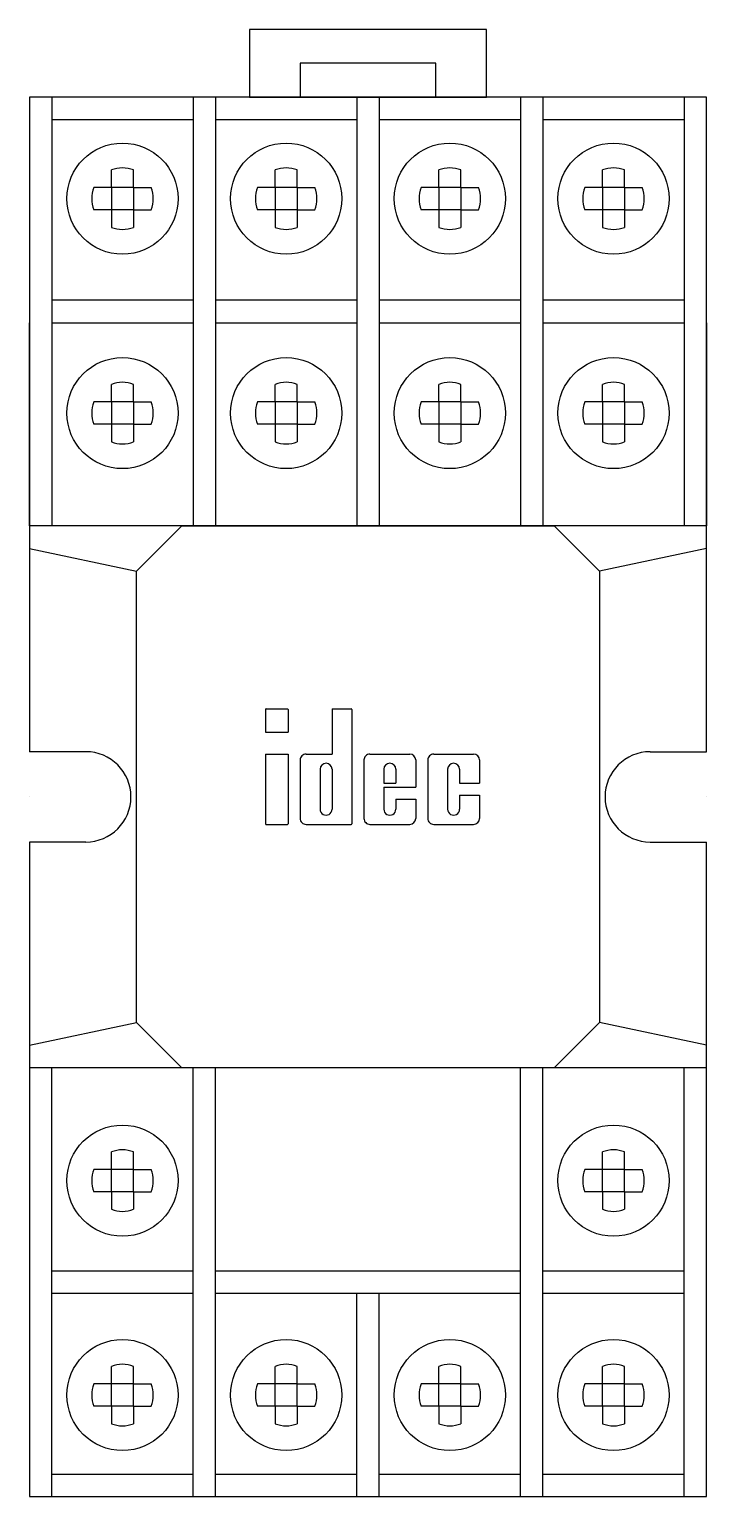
# Model space of a CAD drawing. Header units: millimetres. Extents: x 178 to 398, y 257 to 334.
# Drawn here: x 368.1 to 398.1, y 268.7 to 333.7 of the extents above; entities outside this region: 1.
import ezdxf

# ---------------------------------------------------------------- set-up
doc = ezdxf.new("R2010")
doc.units = ezdxf.units.MM
doc.linetypes.add('HIDDEN', pattern=[0.375, 0.25, -0.125])
doc.linetypes.add('SOLID', pattern=[0])
doc.layers.add('LAYER1$C$L1', color=3, linetype='SOLID')
doc.layers.add('Thin-Hidden', color=6, linetype='HIDDEN', lineweight=20)
doc.styles.add('style3', font='tahoma.ttf')

# ---------------------------------------------------------------- blocks, each defined once
blk = doc.blocks.new('*U156')
for p, q in [((-8433.686, 41763.298), (-8433.686, 41744.298)), ((-8427.436, 41763.298), (-8427.436, 41744.298)), ((-8426.436, 41763.298), (-8426.436, 41744.298)), ((-8420.186, 41763.298), (-8420.186, 41744.298)), ((-8419.186, 41763.298), (-8419.186, 41744.298)), ((-8412.936, 41763.298), (-8412.936, 41744.298)), ((-8411.936, 41763.298), (-8411.936, 41744.298)), ((-8405.686, 41763.298), (-8405.686, 41744.298)), ((-8427.436, 41754.298), (-8433.686, 41754.298)), ((-8420.186, 41754.298), (-8426.436, 41754.298)), ((-8412.936, 41754.298), (-8419.186, 41754.298)), ((-8405.686, 41754.298), (-8411.936, 41754.298)), ((-8404.686, 41744.298), (-8434.686, 41744.298)), ((-8432.186, 41734.298), (-8434.686, 41734.298)), ((-8407.186, 41734.298), (-8404.686, 41734.298)), ((-8434.686, 41732.298), (-8434.686, 41732.298)), ((-8404.686, 41732.298), (-8404.686, 41732.298)), ((-8432.186, 41730.298), (-8434.686, 41730.298)), ((-8407.186, 41730.298), (-8404.686, 41730.298)), ((-8404.686, 41720.298), (-8434.686, 41720.298)), ((-8433.686, 41701.298), (-8433.686, 41720.298)), ((-8427.436, 41701.298), (-8427.436, 41720.298)), ((-8426.436, 41701.298), (-8426.436, 41720.298)), ((-8412.936, 41701.298), (-8412.936, 41720.298)), ((-8411.936, 41701.298), (-8411.936, 41720.298)), ((-8405.686, 41701.298), (-8405.686, 41720.298)), ((-8427.436, 41710.298), (-8433.686, 41710.298)), ((-8412.936, 41710.298), (-8426.436, 41710.298)), ((-8420.186, 41701.298), (-8420.186, 41710.298)), ((-8419.186, 41701.298), (-8419.186, 41710.298)), ((-8405.686, 41710.298), (-8411.936, 41710.298))]:
    blk.add_line(p, q)
at = {"color": 251, "linetype": 'Continuous', "true_color": 0x636466}
for p, q in [((-8431.053, 41759.29), (-8431.053, 41760.069)), ((-8430.069, 41759.29), (-8430.069, 41760.069)), ((-8423.803, 41759.29), (-8423.803, 41760.069)), ((-8422.819, 41759.29), (-8422.819, 41760.069)), ((-8416.553, 41759.29), (-8416.553, 41760.069)), ((-8415.569, 41759.29), (-8415.569, 41760.069)), ((-8409.303, 41759.29), (-8409.303, 41760.069)), ((-8408.319, 41759.29), (-8408.319, 41760.069)), ((-8431.053, 41759.29), (-8431.832, 41759.29)), ((-8430.069, 41759.29), (-8431.053, 41759.29)), ((-8431.053, 41759.29), (-8431.053, 41758.305)), ((-8430.069, 41759.29), (-8429.289, 41759.29)), ((-8430.069, 41759.29), (-8430.069, 41758.305)), ((-8423.803, 41759.29), (-8424.582, 41759.29)), ((-8422.819, 41759.29), (-8423.803, 41759.29)), ((-8423.803, 41759.29), (-8423.803, 41758.305)), ((-8422.819, 41759.29), (-8422.039, 41759.29)), ((-8422.819, 41759.29), (-8422.819, 41758.305)), ((-8416.553, 41759.29), (-8417.332, 41759.29)), ((-8415.569, 41759.29), (-8416.553, 41759.29)), ((-8416.553, 41759.29), (-8416.553, 41758.305)), ((-8415.569, 41759.29), (-8414.789, 41759.29)), ((-8415.569, 41759.29), (-8415.569, 41758.305)), ((-8409.303, 41759.29), (-8410.082, 41759.29)), ((-8408.319, 41759.29), (-8409.303, 41759.29)), ((-8409.303, 41759.29), (-8409.303, 41758.305)), ((-8408.319, 41759.29), (-8407.539, 41759.29)), ((-8408.319, 41759.29), (-8408.319, 41758.305)), ((-8431.053, 41758.305), (-8431.832, 41758.305)), ((-8431.053, 41758.305), (-8431.053, 41757.526)), ((-8430.069, 41758.305), (-8431.053, 41758.305)), ((-8430.069, 41758.305), (-8430.069, 41757.526)), ((-8430.069, 41758.305), (-8429.289, 41758.305)), ((-8423.803, 41758.305), (-8424.582, 41758.305)), ((-8422.819, 41758.305), (-8423.803, 41758.305)), ((-8423.803, 41758.305), (-8423.803, 41757.526)), ((-8422.819, 41758.305), (-8422.819, 41757.526)), ((-8422.819, 41758.305), (-8422.039, 41758.305)), ((-8416.553, 41758.305), (-8417.332, 41758.305)), ((-8415.569, 41758.305), (-8416.553, 41758.305)), ((-8416.553, 41758.305), (-8416.553, 41757.526)), ((-8415.569, 41758.305), (-8415.569, 41757.526)), ((-8415.569, 41758.305), (-8414.789, 41758.305)), ((-8409.303, 41758.305), (-8410.082, 41758.305)), ((-8409.303, 41758.305), (-8409.303, 41757.526)), ((-8408.319, 41758.305), (-8409.303, 41758.305)), ((-8408.319, 41758.305), (-8407.539, 41758.305)), ((-8408.319, 41758.305), (-8408.319, 41757.526)), ((-8431.053, 41749.79), (-8431.053, 41750.569)), ((-8430.069, 41749.79), (-8430.069, 41750.569)), ((-8423.803, 41749.79), (-8423.803, 41750.569)), ((-8422.819, 41749.79), (-8422.819, 41750.569)), ((-8416.553, 41749.79), (-8416.553, 41750.569)), ((-8415.569, 41749.79), (-8415.569, 41750.569)), ((-8409.303, 41749.79), (-8409.303, 41750.569)), ((-8408.319, 41749.79), (-8408.319, 41750.569)), ((-8431.053, 41749.79), (-8431.832, 41749.79)), ((-8431.053, 41749.79), (-8431.053, 41748.805)), ((-8430.069, 41749.79), (-8431.053, 41749.79)), ((-8430.069, 41749.79), (-8429.289, 41749.79)), ((-8430.069, 41749.79), (-8430.069, 41748.805)), ((-8423.803, 41749.79), (-8424.582, 41749.79)), ((-8422.819, 41749.79), (-8423.803, 41749.79)), ((-8423.803, 41749.79), (-8423.803, 41748.805)), ((-8422.819, 41749.79), (-8422.039, 41749.79)), ((-8422.819, 41749.79), (-8422.819, 41748.805)), ((-8416.553, 41749.79), (-8417.332, 41749.79)), ((-8415.569, 41749.79), (-8416.553, 41749.79)), ((-8416.553, 41749.79), (-8416.553, 41748.805)), ((-8415.569, 41749.79), (-8414.789, 41749.79)), ((-8415.569, 41749.79), (-8415.569, 41748.805)), ((-8409.303, 41749.79), (-8410.082, 41749.79)), ((-8409.303, 41749.79), (-8409.303, 41748.805)), ((-8408.319, 41749.79), (-8409.303, 41749.79)), ((-8408.319, 41749.79), (-8407.539, 41749.79)), ((-8408.319, 41749.79), (-8408.319, 41748.805)), ((-8431.053, 41748.805), (-8431.832, 41748.805)), ((-8431.053, 41748.805), (-8431.053, 41748.026)), ((-8430.069, 41748.805), (-8431.053, 41748.805)), ((-8430.069, 41748.805), (-8430.069, 41748.026)), ((-8430.069, 41748.805), (-8429.289, 41748.805)), ((-8423.803, 41748.805), (-8424.582, 41748.805)), ((-8422.819, 41748.805), (-8423.803, 41748.805)), ((-8423.803, 41748.805), (-8423.803, 41748.026)), ((-8422.819, 41748.805), (-8422.819, 41748.026)), ((-8422.819, 41748.805), (-8422.039, 41748.805)), ((-8416.553, 41748.805), (-8417.332, 41748.805)), ((-8415.569, 41748.805), (-8416.553, 41748.805)), ((-8416.553, 41748.805), (-8416.553, 41748.026)), ((-8415.569, 41748.805), (-8415.569, 41748.026)), ((-8415.569, 41748.805), (-8414.789, 41748.805)), ((-8409.303, 41748.805), (-8410.082, 41748.805)), ((-8409.303, 41748.805), (-8409.303, 41748.026)), ((-8408.319, 41748.805), (-8409.303, 41748.805)), ((-8408.319, 41748.805), (-8407.539, 41748.805)), ((-8408.319, 41748.805), (-8408.319, 41748.026)), ((-8431.053, 41715.79), (-8431.053, 41716.569)), ((-8430.069, 41715.79), (-8430.069, 41716.569)), ((-8409.303, 41715.79), (-8409.303, 41716.569)), ((-8408.319, 41715.79), (-8408.319, 41716.569)), ((-8431.053, 41715.79), (-8431.832, 41715.79)), ((-8431.053, 41714.805), (-8431.053, 41715.79)), ((-8430.069, 41715.79), (-8431.053, 41715.79)), ((-8430.069, 41715.79), (-8429.289, 41715.79)), ((-8430.069, 41714.805), (-8430.069, 41715.79)), ((-8409.303, 41715.79), (-8410.082, 41715.79)), ((-8409.303, 41714.805), (-8409.303, 41715.79)), ((-8408.319, 41715.79), (-8409.303, 41715.79)), ((-8408.319, 41715.79), (-8407.539, 41715.79)), ((-8408.319, 41714.805), (-8408.319, 41715.79)), ((-8431.053, 41714.805), (-8431.832, 41714.805)), ((-8431.053, 41714.805), (-8431.053, 41714.026)), ((-8430.069, 41714.805), (-8431.053, 41714.805)), ((-8430.069, 41714.805), (-8430.069, 41714.026)), ((-8430.069, 41714.805), (-8429.289, 41714.805)), ((-8409.303, 41714.805), (-8410.082, 41714.805)), ((-8409.303, 41714.805), (-8409.303, 41714.026)), ((-8408.319, 41714.805), (-8409.303, 41714.805)), ((-8408.319, 41714.805), (-8408.319, 41714.026)), ((-8408.319, 41714.805), (-8407.539, 41714.805)), ((-8431.053, 41706.29), (-8431.053, 41707.069)), ((-8430.069, 41706.29), (-8430.069, 41707.069)), ((-8423.803, 41706.29), (-8423.803, 41707.069)), ((-8422.819, 41706.29), (-8422.819, 41707.069)), ((-8416.553, 41706.29), (-8416.553, 41707.069)), ((-8415.569, 41706.29), (-8415.569, 41707.069)), ((-8409.303, 41706.29), (-8409.303, 41707.069)), ((-8408.319, 41706.29), (-8408.319, 41707.069)), ((-8431.053, 41706.29), (-8431.832, 41706.29)), ((-8431.053, 41705.305), (-8431.053, 41706.29)), ((-8430.069, 41706.29), (-8431.053, 41706.29)), ((-8430.069, 41706.29), (-8429.289, 41706.29)), ((-8430.069, 41705.305), (-8430.069, 41706.29)), ((-8423.803, 41706.29), (-8424.582, 41706.29)), ((-8422.819, 41706.29), (-8423.803, 41706.29)), ((-8423.803, 41705.305), (-8423.803, 41706.29)), ((-8422.819, 41706.29), (-8422.039, 41706.29)), ((-8422.819, 41705.305), (-8422.819, 41706.29)), ((-8416.553, 41706.29), (-8417.332, 41706.29)), ((-8415.569, 41706.29), (-8416.553, 41706.29)), ((-8416.553, 41705.305), (-8416.553, 41706.29)), ((-8415.569, 41706.29), (-8414.789, 41706.29)), ((-8415.569, 41705.305), (-8415.569, 41706.29)), ((-8409.303, 41706.29), (-8410.082, 41706.29)), ((-8409.303, 41705.305), (-8409.303, 41706.29)), ((-8408.319, 41706.29), (-8409.303, 41706.29)), ((-8408.319, 41706.29), (-8407.539, 41706.29)), ((-8408.319, 41705.305), (-8408.319, 41706.29)), ((-8431.053, 41705.305), (-8431.832, 41705.305)), ((-8431.053, 41705.305), (-8431.053, 41704.526)), ((-8430.069, 41705.305), (-8431.053, 41705.305)), ((-8430.069, 41705.305), (-8430.069, 41704.526)), ((-8430.069, 41705.305), (-8429.289, 41705.305)), ((-8423.803, 41705.305), (-8424.582, 41705.305)), ((-8423.803, 41705.305), (-8423.803, 41704.526)), ((-8422.819, 41705.305), (-8423.803, 41705.305)), ((-8422.819, 41705.305), (-8422.819, 41704.526)), ((-8422.819, 41705.305), (-8422.039, 41705.305)), ((-8416.553, 41705.305), (-8417.332, 41705.305)), ((-8415.569, 41705.305), (-8416.553, 41705.305)), ((-8416.553, 41705.305), (-8416.553, 41704.526)), ((-8415.569, 41705.305), (-8415.569, 41704.526)), ((-8415.569, 41705.305), (-8414.789, 41705.305)), ((-8409.303, 41705.305), (-8410.082, 41705.305)), ((-8409.303, 41705.305), (-8409.303, 41704.526)), ((-8408.319, 41705.305), (-8409.303, 41705.305)), ((-8408.319, 41705.305), (-8408.319, 41704.526)), ((-8408.319, 41705.305), (-8407.539, 41705.305))]:
    blk.add_line(p, q, dxfattribs=at)
at = {"color": 4}
for p, q in [((-8434.686, 41743.298), (-8429.936, 41742.298)), ((-8404.686, 41743.298), (-8409.436, 41742.298)), ((-8434.686, 41721.298), (-8429.936, 41722.298)), ((-8404.686, 41721.298), (-8409.436, 41722.298))]:
    blk.add_line(p, q, dxfattribs=at)
for points in [[(-8424.936, 41763.298), (-8414.436, 41763.298), (-8414.436, 41766.298), (-8424.936, 41766.298)], [(-8422.686, 41763.298), (-8416.686, 41763.298), (-8416.686, 41764.798), (-8422.686, 41764.798)], [(-8427.936, 41744.298), (-8411.436, 41744.298), (-8409.436, 41742.298), (-8409.436, 41722.298), (-8411.436, 41720.298), (-8427.936, 41720.298), (-8429.936, 41722.298), (-8429.936, 41742.298)]]:
    blk.add_lwpolyline(points, close=True, dxfattribs=at)
for points in [[(-8404.686, 41734.298), (-8404.686, 41763.298), (-8434.686, 41763.298), (-8434.686, 41734.298)], [(-8433.686, 41762.298), (-8427.436, 41762.298)], [(-8426.436, 41762.298), (-8420.186, 41762.298)], [(-8419.186, 41762.298), (-8412.936, 41762.298)], [(-8411.936, 41762.298), (-8405.686, 41762.298)], [(-8404.686, 41753.298), (-8404.686, 41744.298), (-8434.686, 41744.298), (-8434.686, 41753.298)], [(-8433.686, 41753.298), (-8427.436, 41753.298)], [(-8426.436, 41753.298), (-8420.186, 41753.298)], [(-8419.186, 41753.298), (-8412.936, 41753.298)], [(-8411.936, 41753.298), (-8405.686, 41753.298)], [(-8434.686, 41730.298), (-8434.686, 41701.298), (-8404.686, 41701.298), (-8404.686, 41730.298)], [(-8404.686, 41711.298), (-8404.686, 41720.298), (-8434.686, 41720.298), (-8434.686, 41711.298)], [(-8433.686, 41711.298), (-8427.436, 41711.298)], [(-8426.436, 41711.298), (-8412.936, 41711.298)], [(-8411.936, 41711.298), (-8405.686, 41711.298)], [(-8433.686, 41702.298), (-8427.436, 41702.298)], [(-8426.436, 41702.298), (-8420.186, 41702.298)], [(-8419.186, 41702.298), (-8412.936, 41702.298)], [(-8411.936, 41702.298), (-8405.686, 41702.298)]]:
    blk.add_lwpolyline(points)
at = {"color": 251, "linetype": 'Continuous', "true_color": 0x636466}
for centre in [(-8430.561, 41758.798), (-8423.311, 41758.798), (-8416.061, 41758.798), (-8408.811, 41758.798), (-8430.561, 41749.298), (-8423.311, 41749.298), (-8416.061, 41749.298), (-8408.811, 41749.298), (-8430.561, 41715.298), (-8408.811, 41715.298), (-8430.561, 41705.798), (-8423.311, 41705.798), (-8416.061, 41705.798), (-8408.811, 41705.798)]:
    blk.add_circle(centre, 2.461, dxfattribs=at)
for centre, start, end in [((-8430.561, 41758.798), 68.83771, 111.16229), ((-8423.311, 41758.798), 68.83771, 111.16229), ((-8416.061, 41758.798), 68.83771, 111.16229), ((-8408.811, 41758.798), 68.83771, 111.16229), ((-8430.561, 41758.798), 158.83771, 201.16229), ((-8430.561, 41758.798), 338.83771, 21.16229), ((-8423.311, 41758.798), 158.83771, 201.16229), ((-8423.311, 41758.798), 338.83771, 21.16229), ((-8416.061, 41758.798), 158.83771, 201.16229), ((-8416.061, 41758.798), 338.83771, 21.16229), ((-8408.811, 41758.798), 158.83771, 201.16229), ((-8408.811, 41758.798), 338.83771, 21.16229), ((-8430.561, 41758.798), 248.83771, 291.16229), ((-8423.311, 41758.798), 248.83771, 291.16229), ((-8416.061, 41758.798), 248.83771, 291.16229), ((-8408.811, 41758.798), 248.83771, 291.16229), ((-8430.561, 41749.298), 68.83771, 111.16229), ((-8423.311, 41749.298), 68.83771, 111.16229), ((-8416.061, 41749.298), 68.83771, 111.16229), ((-8408.811, 41749.298), 68.83771, 111.16229), ((-8430.561, 41749.298), 158.83771, 201.16229), ((-8430.561, 41749.298), 338.83771, 21.16229), ((-8423.311, 41749.298), 158.83771, 201.16229), ((-8423.311, 41749.298), 338.83771, 21.16229), ((-8416.061, 41749.298), 158.83771, 201.16229), ((-8416.061, 41749.298), 338.83771, 21.16229), ((-8408.811, 41749.298), 158.83771, 201.16229), ((-8408.811, 41749.298), 338.83771, 21.16229), ((-8430.561, 41749.298), 248.83771, 291.16229), ((-8423.311, 41749.298), 248.83771, 291.16229), ((-8416.061, 41749.298), 248.83771, 291.16229), ((-8408.811, 41749.298), 248.83771, 291.16229), ((-8430.561, 41715.298), 68.83771, 111.16229), ((-8408.811, 41715.298), 68.83771, 111.16229), ((-8430.561, 41715.298), 158.83771, 201.16229), ((-8430.561, 41715.298), 338.83771, 21.16229), ((-8408.811, 41715.298), 158.83771, 201.16229), ((-8408.811, 41715.298), 338.83771, 21.16229), ((-8430.561, 41715.298), 248.83771, 291.16229), ((-8408.811, 41715.298), 248.83771, 291.16229), ((-8430.561, 41705.798), 68.83771, 111.16229), ((-8423.311, 41705.798), 68.83771, 111.16229), ((-8416.061, 41705.798), 68.83771, 111.16229), ((-8408.811, 41705.798), 68.83771, 111.16229), ((-8430.561, 41705.798), 158.83771, 201.16229), ((-8430.561, 41705.798), 338.83771, 21.16229), ((-8423.311, 41705.798), 158.83771, 201.16229), ((-8423.311, 41705.798), 338.83771, 21.16229), ((-8416.061, 41705.798), 158.83771, 201.16229), ((-8416.061, 41705.798), 338.83771, 21.16229), ((-8408.811, 41705.798), 158.83771, 201.16229), ((-8408.811, 41705.798), 338.83771, 21.16229), ((-8430.561, 41705.798), 248.83771, 291.16229), ((-8423.311, 41705.798), 248.83771, 291.16229), ((-8416.061, 41705.798), 248.83771, 291.16229), ((-8408.811, 41705.798), 248.83771, 291.16229)]:
    blk.add_arc(centre, 1.363, start, end, dxfattribs=at)
for centre, start, end in [((-8432.186, 41732.298), 270, 90), ((-8407.186, 41732.298), 90, 270)]:
    blk.add_arc(centre, 2, start, end)
at = {"layer": 'LAYER1$C$L1', "color": 4}
for p, q in [((-8424.221, 41736.168), (-8424.221, 41735.17)), ((-8424.194, 41736.195), (-8423.252, 41736.195)), ((-8423.225, 41736.168), (-8423.225, 41735.17)), ((-8421.277, 41736.168), (-8421.277, 41734.193)), ((-8421.251, 41736.195), (-8420.426, 41736.195)), ((-8420.399, 41736.168), (-8420.399, 41731.105)), ((-8424.221, 41735.17), (-8423.225, 41735.17)), ((-8424.221, 41734.193), (-8424.221, 41731.105)), ((-8424.221, 41734.193), (-8423.225, 41734.193)), ((-8423.225, 41734.193), (-8423.225, 41731.105)), ((-8422.69, 41733.931), (-8422.69, 41731.34)), ((-8422.428, 41734.193), (-8421.277, 41734.193)), ((-8419.865, 41733.931), (-8419.865, 41731.34)), ((-8419.602, 41734.193), (-8417.836, 41734.193)), ((-8417.574, 41733.931), (-8417.574, 41732.727)), ((-8417.039, 41733.931), (-8417.039, 41731.34)), ((-8416.776, 41734.193), (-8415.01, 41734.193)), ((-8414.748, 41733.931), (-8414.748, 41732.903)), ((-8421.812, 41733.519), (-8421.812, 41731.753)), ((-8421.277, 41733.519), (-8421.277, 41731.753)), ((-8418.986, 41733.519), (-8418.986, 41732.898)), ((-8418.452, 41733.519), (-8418.452, 41732.898)), ((-8416.161, 41733.519), (-8416.161, 41731.753)), ((-8415.626, 41733.519), (-8415.626, 41732.903)), ((-8418.986, 41732.898), (-8418.452, 41732.898)), ((-8418.986, 41732.727), (-8418.986, 41731.753)), ((-8418.986, 41732.727), (-8417.574, 41732.727)), ((-8415.626, 41732.903), (-8414.748, 41732.903)), ((-8418.452, 41732.192), (-8417.574, 41732.192)), ((-8418.452, 41732.192), (-8418.452, 41731.753)), ((-8417.574, 41732.192), (-8417.574, 41731.34)), ((-8415.626, 41732.368), (-8414.748, 41732.368)), ((-8415.626, 41732.368), (-8415.626, 41731.753)), ((-8414.748, 41732.368), (-8414.748, 41731.34)), ((-8424.194, 41731.078), (-8423.252, 41731.078)), ((-8422.428, 41731.078), (-8420.426, 41731.078)), ((-8419.602, 41731.078), (-8417.836, 41731.078)), ((-8416.776, 41731.078), (-8415.01, 41731.078))]:
    blk.add_line(p, q, dxfattribs=at)
for centre, radius, start, end in [((-8424.194, 41736.168), 0.0269, 89.99993, 179.99996), ((-8423.252, 41736.168), 0.0269, 0, 89.99993), ((-8421.251, 41736.168), 0.0269, 89.99993, 179.99996), ((-8420.426, 41736.168), 0.0269, 0, 89.99993), ((-8422.428, 41733.931), 0.262, 89.99993, 179.99996), ((-8419.602, 41733.931), 0.262, 89.99993, 179.99996), ((-8417.836, 41733.931), 0.262, 0, 89.99993), ((-8416.776, 41733.931), 0.262, 89.99993, 179.99996), ((-8415.01, 41733.931), 0.262, 0, 89.99993), ((-8421.545, 41733.519), 0.267, 0, 179.99996), ((-8418.719, 41733.519), 0.267, 0, 179.99996), ((-8415.893, 41733.519), 0.267, 0, 179.99996), ((-8422.428, 41731.34), 0.262, 179.99996, 270), ((-8421.545, 41731.753), 0.267, 179.99996, 359.99998), ((-8419.602, 41731.34), 0.262, 179.99996, 270), ((-8418.719, 41731.753), 0.267, 179.99996, 359.99998), ((-8417.836, 41731.34), 0.262, 270.00007, 0), ((-8416.776, 41731.34), 0.262, 179.99996, 270), ((-8415.893, 41731.753), 0.267, 179.99996, 359.99998), ((-8415.01, 41731.34), 0.262, 270.00007, 0), ((-8424.194, 41731.105), 0.0269, 179.99996, 270), ((-8423.252, 41731.105), 0.0269, 270.00007, 0), ((-8420.426, 41731.105), 0.0269, 270.00007, 0)]:
    blk.add_arc(centre, radius, start, end, dxfattribs=at)
blk = doc.blocks.new('DIN35-Side')
blk.add_lwpolyline([(12.7, 17.5), (12.7, 15, -0.414214), (10.5, 12.8), (7.9, 12.8, 0.414214), (6.9, 11.8), (6.9, -11.8, 0.414214), (7.9, -12.8), (10.5, -12.8, -0.414214), (12.7, -15), (12.7, -17.5), (11.5, -17.5), (11.5, -15, 0.414214), (10.5, -14), (7.9, -14, -0.414214), (5.7, -11.8), (5.7, 11.8, -0.414214), (7.9, 14), (10.5, 14, 0.414214), (11.5, 15), (11.5, 17.5), (12.7, 17.5)], format="xyb")
at = {"layer": 'Thin-Hidden'}
for p, q in [((6.9, 3.5), (5.7, 3.5)), ((6.9, -3.5), (5.7, -3.5))]:
    blk.add_line(p, q, dxfattribs=at)
blk = doc.blocks.new('*U427')
blk.add_lwpolyline([(96.699, -35), (116.949, -35), (116.949, -22), (126.949, -22), (126.949, 22), (116.949, 22), (116.949, 35), (94.949, 35), (94.949, 17.5), (98.449, 17.5), (98.449, -17.5), (96.699, -17.5), (96.699, -35)])
at = {"color": 2}
blk.add_lwpolyline([(126.949, -13.5), (157.949, -13.5), (159.949, -11.5), (159.949, 11.5), (157.949, 13.5), (126.949, 13.5)], close=True, dxfattribs=at)
at = {"color": 3}
blk.add_lwpolyline([(94.949, -40), (94.949, -17.5), (96.199, -15), (96.699, -15), (96.699, -35), (98.949, -35), (98.949, -40), (94.949, -40)], dxfattribs=at)
at = {"xscale": -1, "rotation": 180}
blk.add_blockref('DIN35-Side', (85.749, 0), dxfattribs=at)
at = {"color": 7, "lineweight": 9, "insert": (106.523, 1.715), "char_height": 3.26592, "width": 15.869, "attachment_point": 1, "style": 'style3'}
blk.add_mtext('{\\Ftim-t|c0;\\C5;ChinT}', dxfattribs=at)

msp = doc.modelspace()

# ---------------------------------------------------------------- block references
for name, p in [('*U156', (8802.753, -41432.617)), ('*U427', (86.909, 297.164))]:
    msp.add_blockref(name, p)

doc.saveas('drawing.dxf')
